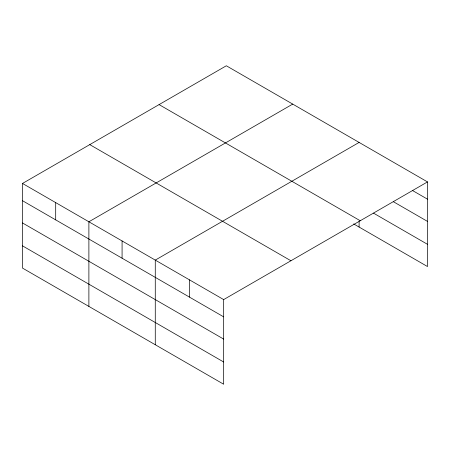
<?xml version="1.0" encoding="UTF-8"?>
<svg xmlns="http://www.w3.org/2000/svg" width="450" height="450" viewBox="0 0 450 450"><rect width="100%" height="100%" fill="white"/><g stroke="black" fill="none" stroke-linecap="round" stroke-linejoin="round"><path stroke-width="0.67" d="M427.5 181.912L223.667 299.593L223.667 384.227L22.5 268.088L22.5 183.454L226.333 65.773L427.5 181.912L427.5 266.546L353.672 223.92M292.719 104.096L88.886 221.782L88.886 306.411M359.106 142.425L155.273 260.106L155.273 344.739M412.498 190.513L427.5 199.17M393.3 201.662L427.5 221.406M373.5 213.137L427.5 244.311M159.069 104.608L360.236 220.748M89.764 144.619L290.931 260.758M22.5 183.454L223.667 299.593M22.5 200.711L223.667 316.856M22.5 222.947L223.667 339.086M22.5 245.852L223.667 361.997M359.106 221.501L359.106 227.059M189.467 279.849L189.467 297.113M122.079 240.941L122.079 258.204M55.693 202.618L55.693 219.876"/></g></svg>
